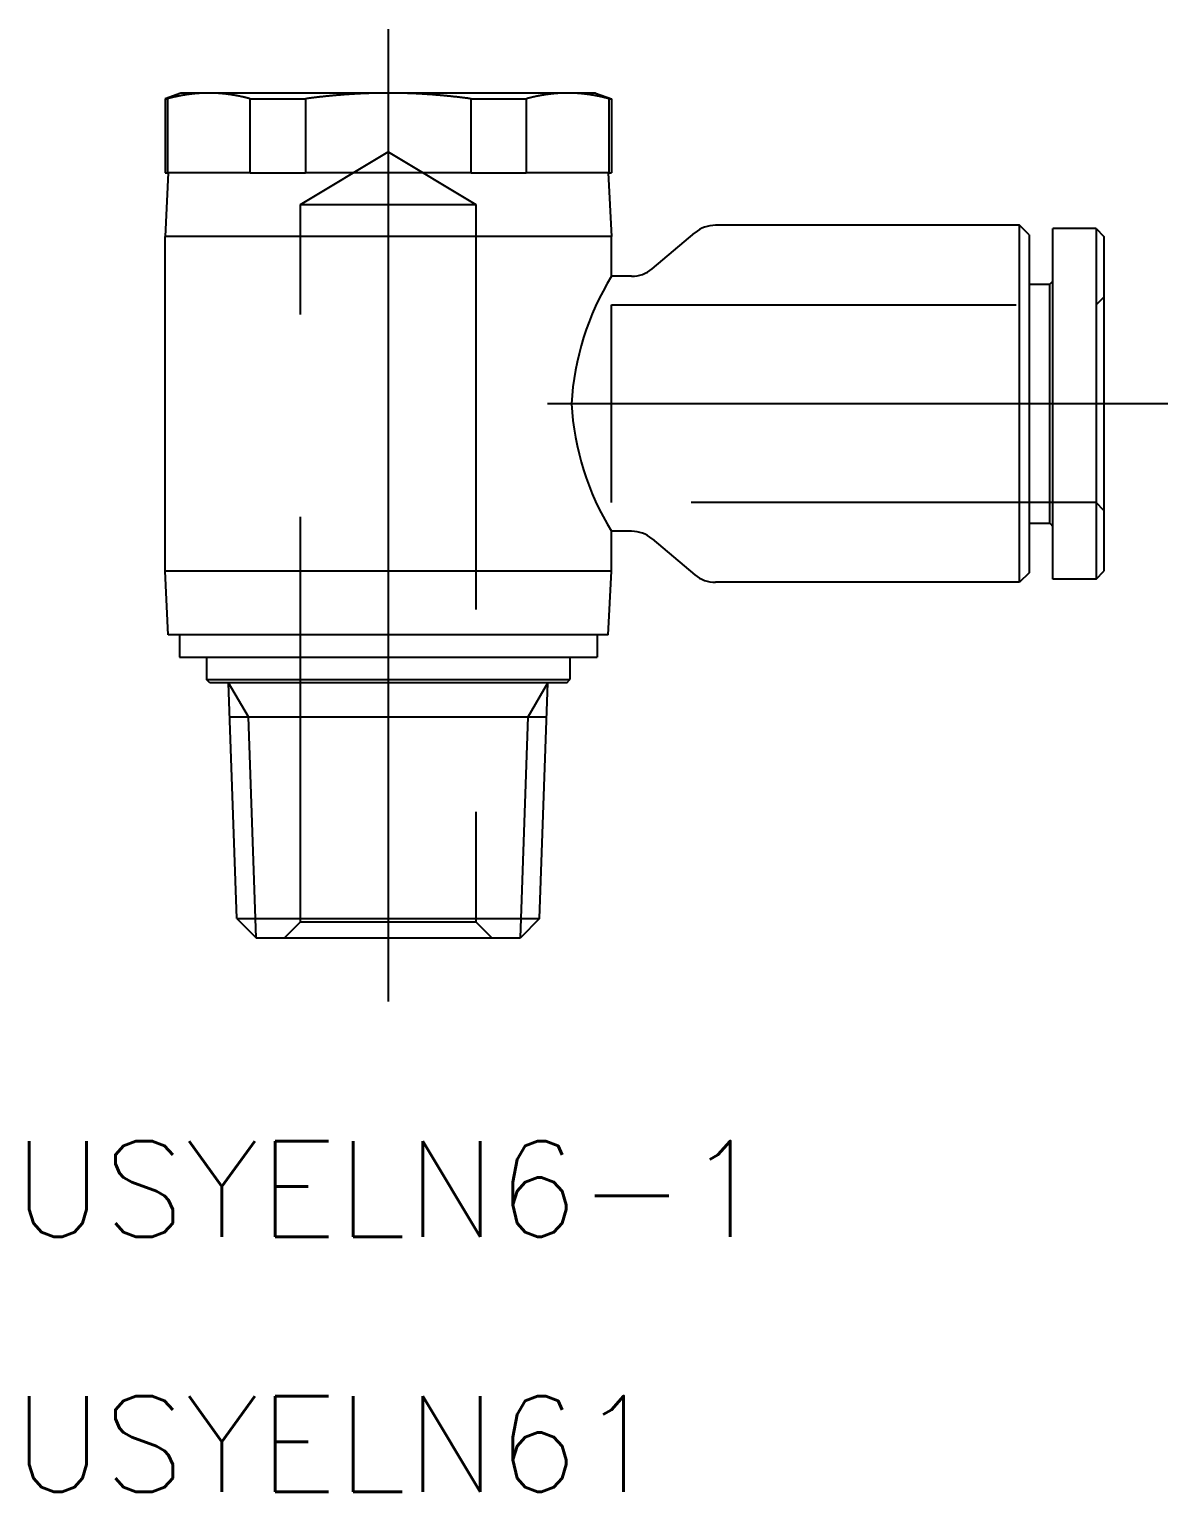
# Model space of a CAD drawing. Extents: x -33.7 to 31.6, y -34.1 to 11.8.
# Drawn here: x -33.71 to 2, y -34.13 to 11.75 of the extents above; entities that cross this region are included whole.
import ezdxf

# ---------------------------------------------------------------- set-up
doc = ezdxf.new("R2010")
doc.units = 0
doc.linetypes.add('CENTER', pattern=[50.8, 31.75, -6.35, 6.35, -6.35])
doc.linetypes.add('DASHED', pattern=[19.05, 12.7, -6.35])
doc.layers.get('0').update_dxf_attribs({"linetype": 'CONTINUOUS'})
doc.layers.add('CENTER', color=1, linetype='CENTER')
doc.styles.get("Standard").update_dxf_attribs({"font": 'txt.shx', "height": 3, "bigfont": 'bigfont.shx'})

msp = doc.modelspace()

# ---------------------------------------------------------------- linework, layer by layer
at = {"color": 7, "linetype": 'CONTINUOUS'}
for p, q in [((-28.95, 9.75), (-29.45, 9.568)), ((-28.079, 9.75), (-28.95, 9.75)), ((-22.45, 9.75), (-28.079, 9.75)), ((-16.821, 9.75), (-22.45, 9.75)), ((-15.95, 9.75), (-16.821, 9.75)), ((-15.95, 9.75), (-15.45, 9.568)), ((-29.45, 9.568), (-29.45, 7.25)), ((-29.45, 9.568), (-29.378, 9.568)), ((-29.378, 9.568), (-29.378, 7.25)), ((-26.78, 9.568), (-25.048, 9.568)), ((-26.78, 7.25), (-26.78, 9.568)), ((-25.048, 9.568), (-25.048, 7.25)), ((-19.852, 9.568), (-18.12, 9.568)), ((-19.852, 7.25), (-19.852, 9.568)), ((-18.12, 9.568), (-18.12, 7.25)), ((-15.522, 9.568), (-15.45, 9.568)), ((-15.522, 7.25), (-15.522, 9.568)), ((-15.45, 9.568), (-15.45, 7.25)), ((-29.35, 7.25), (-29.45, 5.25)), ((-29.45, 7.25), (-29.378, 7.25)), ((-29.237, 7.25), (-29.378, 7.25)), ((-26.922, 7.25), (-29.237, 7.25)), ((-26.78, 7.25), (-26.922, 7.25)), ((-26.78, 7.25), (-25.048, 7.25)), ((-24.765, 7.25), (-25.048, 7.25)), ((-20.135, 7.25), (-24.765, 7.25)), ((-19.852, 7.25), (-20.135, 7.25)), ((-19.852, 7.25), (-18.12, 7.25)), ((-17.978, 7.25), (-18.12, 7.25)), ((-15.663, 7.25), (-17.978, 7.25)), ((-15.522, 7.25), (-15.663, 7.25)), ((-15.55, 7.25), (-15.45, 5.25)), ((-15.522, 7.25), (-15.45, 7.25)), ((-2.65, 5.6), (-12.185, 5.6)), ((-2.65, -5.6), (-2.65, 5.6)), ((-2.35, 5.3), (-2.65, 5.6)), ((-29.45, -5.25), (-29.45, 5.25)), ((-15.45, 5.25), (-29.45, 5.25)), ((-15.45, 4), (-15.45, 5.25)), ((-14.171, 4.235), (-12.829, 5.365)), ((-2.35, 5.3), (-2.35, -5.3)), ((-1.6, -5.5), (-1.6, 5.5)), ((-0.25, 5.5), (-1.6, 5.5)), ((-0.25, 5.5), (-0.25, -5.5)), ((-0.25, 5.5), (0, 5.25)), ((0, 5.25), (0, -5.25)), ((-14.815, 4), (-15.45, 4)), ((-2.35, 3.75), (-1.7, 3.75)), ((-1.7, 3.75), (-1.6, 3.85)), ((-1.7, -3.75), (-1.7, 3.75)), ((-15.45, -5.25), (-15.45, -4)), ((-14.815, -4), (-15.45, -4)), ((-2.35, -3.75), (-1.7, -3.75)), ((-1.7, -3.75), (-1.6, -3.85)), ((-14.171, -4.235), (-12.829, -5.365)), ((-15.45, -5.25), (-29.45, -5.25)), ((-29.35, -7.25), (-29.45, -5.25)), ((-15.55, -7.25), (-15.45, -5.25)), ((-2.35, -5.3), (-2.65, -5.6)), ((-0.25, -5.5), (-1.6, -5.5)), ((-0.25, -5.5), (0, -5.25)), ((-2.65, -5.6), (-12.185, -5.6)), ((-15.55, -7.25), (-29.35, -7.25)), ((-29, -7.25), (-29, -7.95)), ((-15.9, -7.25), (-15.9, -7.95)), ((-29, -7.95), (-15.9, -7.95)), ((-28.15, -7.95), (-28.15, -8.65)), ((-16.75, -7.95), (-16.75, -8.65)), ((-28.15, -8.65), (-16.75, -8.65)), ((-28.05, -8.75), (-28.15, -8.65)), ((-16.85, -8.75), (-16.75, -8.65)), ((-16.85, -8.75), (-28.05, -8.75)), ((-27.196, -16.148), (-27.455, -8.75)), ((-17.704, -16.148), (-17.445, -8.75)), ((-27.417, -9.821), (-17.483, -9.821)), ((-27.196, -16.148), (-17.704, -16.148)), ((-27.196, -16.148), (-26.594, -16.75)), ((-17.704, -16.148), (-18.306, -16.75)), ((-26.594, -16.75), (-18.306, -16.75))]:
    msp.add_line(p, q, dxfattribs=at)
at = {"color": 3, "linetype": 'DASHED'}
for p, q in [((-25.2, 6.25), (-22.45, 7.902)), ((-22.45, 7.902), (-19.7, 6.25)), ((-25.2, -16.25), (-25.2, 6.25)), ((-25.2, 6.25), (-19.7, 6.25)), ((-19.7, 6.25), (-19.7, -16.25)), ((0, 3.35), (-0.25, 3.1)), ((-15.45, 3.1), (-0.25, 3.1)), ((-15.45, -3.1), (-15.45, 3.1)), ((-0.25, 3.1), (-0.25, -3.1)), ((-0.25, -3.1), (-15.45, -3.1)), ((0, -3.35), (-0.25, -3.1)), ((-25.7, -16.75), (-25.2, -16.25)), ((-25.2, -16.25), (-19.7, -16.25)), ((-19.7, -16.25), (-19.2, -16.75))]:
    msp.add_line(p, q, dxfattribs=at)
at = {"color": 3, "linetype": 'CONTINUOUS'}
for p, q in [((-26.836, -9.821), (-27.455, -8.75)), ((-18.064, -9.821), (-17.445, -8.75)), ((-26.594, -16.75), (-26.836, -9.821)), ((-18.306, -16.75), (-18.064, -9.821))]:
    msp.add_line(p, q, dxfattribs=at)
at = {"color": 7}
for points in [[(-28.079, 9.75, 0), (-28.093, 9.75, 0), (-28.106, 9.75, 0), (-28.119, 9.75, 0), (-28.133, 9.75, 0), (-28.146, 9.75, 0), (-28.16, 9.749, 0), (-28.173, 9.749, 0), (-28.186, 9.749, 0), (-28.2, 9.748, 0), (-28.213, 9.748, 0), (-28.227, 9.748, 0), (-28.24, 9.747, 0), (-28.253, 9.747, 0), (-28.267, 9.746, 0), (-28.28, 9.745, 0), (-28.293, 9.745, 0), (-28.307, 9.744, 0), (-28.32, 9.744, 0), (-28.334, 9.743, 0), (-28.347, 9.742, 0), (-28.36, 9.741, 0), (-28.374, 9.74, 0), (-28.387, 9.739, 0), (-28.4, 9.738, 0), (-28.414, 9.738, 0), (-28.427, 9.736, 0), (-28.441, 9.735, 0), (-28.454, 9.734, 0), (-28.467, 9.733, 0), (-28.481, 9.732, 0), (-28.494, 9.731, 0), (-28.508, 9.73, 0), (-28.521, 9.728, 0), (-28.535, 9.727, 0), (-28.548, 9.726, 0), (-28.561, 9.724, 0), (-28.575, 9.723, 0), (-28.588, 9.721, 0), (-28.602, 9.72, 0), (-28.615, 9.718, 0), (-28.629, 9.716, 0), (-28.642, 9.715, 0), (-28.656, 9.713, 0), (-28.669, 9.711, 0), (-28.683, 9.71, 0), (-28.696, 9.708, 0), (-28.71, 9.706, 0), (-28.723, 9.704, 0), (-28.737, 9.702, 0), (-28.75, 9.7, 0), (-28.764, 9.698, 0), (-28.778, 9.696, 0), (-28.791, 9.694, 0), (-28.805, 9.692, 0), (-28.819, 9.69, 0), (-28.832, 9.687, 0), (-28.846, 9.685, 0), (-28.859, 9.683, 0), (-28.873, 9.68, 0), (-28.887, 9.678, 0), (-28.901, 9.676, 0), (-28.914, 9.673, 0), (-28.928, 9.671, 0), (-28.942, 9.668, 0), (-28.956, 9.666, 0), (-28.969, 9.663, 0), (-28.983, 9.66, 0), (-28.997, 9.657, 0), (-29.011, 9.655, 0), (-29.025, 9.652, 0), (-29.038, 9.649, 0), (-29.052, 9.646, 0), (-29.066, 9.643, 0), (-29.08, 9.64, 0), (-29.094, 9.637, 0), (-29.108, 9.634, 0), (-29.122, 9.631, 0), (-29.136, 9.628, 0), (-29.15, 9.625, 0), (-29.164, 9.622, 0), (-29.178, 9.618, 0), (-29.193, 9.615, 0), (-29.207, 9.612, 0), (-29.221, 9.608, 0), (-29.235, 9.605, 0), (-29.249, 9.601, 0), (-29.264, 9.598, 0), (-29.278, 9.594, 0), (-29.292, 9.591, 0), (-29.306, 9.587, 0), (-29.321, 9.583, 0), (-29.335, 9.58, 0), (-29.349, 9.576, 0), (-29.364, 9.572, 0), (-29.378, 9.568, 0)], [(-26.78, 9.568, 0), (-26.795, 9.572, 0), (-26.809, 9.576, 0), (-26.823, 9.58, 0), (-26.838, 9.583, 0), (-26.852, 9.587, 0), (-26.866, 9.591, 0), (-26.881, 9.594, 0), (-26.895, 9.598, 0), (-26.909, 9.601, 0), (-26.923, 9.605, 0), (-26.938, 9.608, 0), (-26.952, 9.612, 0), (-26.966, 9.615, 0), (-26.98, 9.618, 0), (-26.994, 9.622, 0), (-27.008, 9.625, 0), (-27.022, 9.628, 0), (-27.036, 9.631, 0), (-27.05, 9.634, 0), (-27.064, 9.637, 0), (-27.078, 9.64, 0), (-27.092, 9.643, 0), (-27.106, 9.646, 0), (-27.12, 9.649, 0), (-27.134, 9.652, 0), (-27.148, 9.655, 0), (-27.161, 9.657, 0), (-27.175, 9.66, 0), (-27.189, 9.663, 0), (-27.203, 9.666, 0), (-27.217, 9.668, 0), (-27.23, 9.671, 0), (-27.244, 9.673, 0), (-27.258, 9.676, 0), (-27.271, 9.678, 0), (-27.285, 9.68, 0), (-27.299, 9.683, 0), (-27.313, 9.685, 0), (-27.326, 9.687, 0), (-27.34, 9.69, 0), (-27.354, 9.692, 0), (-27.367, 9.694, 0), (-27.381, 9.696, 0), (-27.394, 9.698, 0), (-27.408, 9.7, 0), (-27.422, 9.702, 0), (-27.435, 9.704, 0), (-27.449, 9.706, 0), (-27.462, 9.708, 0), (-27.476, 9.71, 0), (-27.489, 9.711, 0), (-27.503, 9.713, 0), (-27.516, 9.715, 0), (-27.53, 9.716, 0), (-27.543, 9.718, 0), (-27.557, 9.72, 0), (-27.57, 9.721, 0), (-27.584, 9.723, 0), (-27.597, 9.724, 0), (-27.61, 9.726, 0), (-27.624, 9.727, 0), (-27.637, 9.728, 0), (-27.651, 9.73, 0), (-27.664, 9.731, 0), (-27.677, 9.732, 0), (-27.691, 9.733, 0), (-27.704, 9.734, 0), (-27.718, 9.735, 0), (-27.731, 9.736, 0), (-27.744, 9.738, 0), (-27.758, 9.738, 0), (-27.771, 9.739, 0), (-27.785, 9.74, 0), (-27.798, 9.741, 0), (-27.811, 9.742, 0), (-27.825, 9.743, 0), (-27.838, 9.744, 0), (-27.852, 9.744, 0), (-27.865, 9.745, 0), (-27.878, 9.745, 0), (-27.892, 9.746, 0), (-27.905, 9.747, 0), (-27.918, 9.747, 0), (-27.932, 9.748, 0), (-27.945, 9.748, 0), (-27.959, 9.748, 0), (-27.972, 9.749, 0), (-27.985, 9.749, 0), (-27.999, 9.749, 0), (-28.012, 9.75, 0), (-28.026, 9.75, 0), (-28.039, 9.75, 0), (-28.052, 9.75, 0), (-28.066, 9.75, 0), (-28.079, 9.75, 0)], [(-22.45, 9.75, 0), (-22.477, 9.75, 0), (-22.504, 9.75, 0), (-22.53, 9.75, 0), (-22.557, 9.75, 0), (-22.584, 9.75, 0), (-22.611, 9.749, 0), (-22.638, 9.749, 0), (-22.664, 9.749, 0), (-22.691, 9.748, 0), (-22.718, 9.748, 0), (-22.745, 9.748, 0), (-22.771, 9.747, 0), (-22.798, 9.747, 0), (-22.825, 9.746, 0), (-22.852, 9.745, 0), (-22.878, 9.745, 0), (-22.905, 9.744, 0), (-22.932, 9.744, 0), (-22.959, 9.743, 0), (-22.985, 9.742, 0), (-23.012, 9.741, 0), (-23.039, 9.74, 0), (-23.066, 9.739, 0), (-23.093, 9.738, 0), (-23.119, 9.738, 0), (-23.146, 9.736, 0), (-23.173, 9.735, 0), (-23.2, 9.734, 0), (-23.227, 9.733, 0), (-23.253, 9.732, 0), (-23.28, 9.731, 0), (-23.307, 9.73, 0), (-23.334, 9.728, 0), (-23.361, 9.727, 0), (-23.388, 9.726, 0), (-23.415, 9.724, 0), (-23.441, 9.723, 0), (-23.468, 9.721, 0), (-23.495, 9.72, 0), (-23.522, 9.718, 0), (-23.549, 9.716, 0), (-23.576, 9.715, 0), (-23.603, 9.713, 0), (-23.63, 9.711, 0), (-23.657, 9.71, 0), (-23.684, 9.708, 0), (-23.711, 9.706, 0), (-23.738, 9.704, 0), (-23.765, 9.702, 0), (-23.793, 9.7, 0), (-23.82, 9.698, 0), (-23.847, 9.696, 0), (-23.874, 9.694, 0), (-23.901, 9.692, 0), (-23.929, 9.69, 0), (-23.956, 9.687, 0), (-23.983, 9.685, 0), (-24.011, 9.683, 0), (-24.038, 9.68, 0), (-24.065, 9.678, 0), (-24.093, 9.676, 0), (-24.12, 9.673, 0), (-24.148, 9.671, 0), (-24.175, 9.668, 0), (-24.203, 9.666, 0), (-24.23, 9.663, 0), (-24.258, 9.66, 0), (-24.286, 9.657, 0), (-24.313, 9.655, 0), (-24.341, 9.652, 0), (-24.369, 9.649, 0), (-24.396, 9.646, 0), (-24.424, 9.643, 0), (-24.452, 9.64, 0), (-24.48, 9.637, 0), (-24.508, 9.634, 0), (-24.536, 9.631, 0), (-24.564, 9.628, 0), (-24.592, 9.625, 0), (-24.62, 9.622, 0), (-24.649, 9.618, 0), (-24.677, 9.615, 0), (-24.705, 9.612, 0), (-24.733, 9.608, 0), (-24.762, 9.605, 0), (-24.79, 9.601, 0), (-24.819, 9.598, 0), (-24.847, 9.594, 0), (-24.876, 9.591, 0), (-24.904, 9.587, 0), (-24.933, 9.583, 0), (-24.962, 9.58, 0), (-24.99, 9.576, 0), (-25.019, 9.572, 0), (-25.048, 9.568, 0)], [(-19.852, 9.568, 0), (-19.881, 9.572, 0), (-19.91, 9.576, 0), (-19.938, 9.58, 0), (-19.967, 9.583, 0), (-19.996, 9.587, 0), (-20.024, 9.591, 0), (-20.053, 9.594, 0), (-20.081, 9.598, 0), (-20.11, 9.601, 0), (-20.138, 9.605, 0), (-20.167, 9.608, 0), (-20.195, 9.612, 0), (-20.223, 9.615, 0), (-20.251, 9.618, 0), (-20.28, 9.622, 0), (-20.308, 9.625, 0), (-20.336, 9.628, 0), (-20.364, 9.631, 0), (-20.392, 9.634, 0), (-20.42, 9.637, 0), (-20.448, 9.64, 0), (-20.476, 9.643, 0), (-20.503, 9.646, 0), (-20.531, 9.649, 0), (-20.559, 9.652, 0), (-20.587, 9.655, 0), (-20.614, 9.657, 0), (-20.642, 9.66, 0), (-20.67, 9.663, 0), (-20.697, 9.666, 0), (-20.725, 9.668, 0), (-20.752, 9.671, 0), (-20.78, 9.673, 0), (-20.807, 9.676, 0), (-20.835, 9.678, 0), (-20.862, 9.68, 0), (-20.89, 9.683, 0), (-20.917, 9.685, 0), (-20.944, 9.687, 0), (-20.971, 9.69, 0), (-20.999, 9.692, 0), (-21.026, 9.694, 0), (-21.053, 9.696, 0), (-21.08, 9.698, 0), (-21.108, 9.7, 0), (-21.135, 9.702, 0), (-21.162, 9.704, 0), (-21.189, 9.706, 0), (-21.216, 9.708, 0), (-21.243, 9.71, 0), (-21.27, 9.711, 0), (-21.297, 9.713, 0), (-21.324, 9.715, 0), (-21.351, 9.716, 0), (-21.378, 9.718, 0), (-21.405, 9.72, 0), (-21.432, 9.721, 0), (-21.459, 9.723, 0), (-21.485, 9.724, 0), (-21.512, 9.726, 0), (-21.539, 9.727, 0), (-21.566, 9.728, 0), (-21.593, 9.73, 0), (-21.62, 9.731, 0), (-21.647, 9.732, 0), (-21.674, 9.733, 0), (-21.7, 9.734, 0), (-21.727, 9.735, 0), (-21.754, 9.736, 0), (-21.781, 9.738, 0), (-21.807, 9.738, 0), (-21.834, 9.739, 0), (-21.861, 9.74, 0), (-21.888, 9.741, 0), (-21.915, 9.742, 0), (-21.941, 9.743, 0), (-21.968, 9.744, 0), (-21.995, 9.744, 0), (-22.021, 9.745, 0), (-22.048, 9.745, 0), (-22.075, 9.746, 0), (-22.102, 9.747, 0), (-22.128, 9.747, 0), (-22.155, 9.748, 0), (-22.182, 9.748, 0), (-22.209, 9.748, 0), (-22.236, 9.749, 0), (-22.262, 9.749, 0), (-22.289, 9.749, 0), (-22.316, 9.75, 0), (-22.343, 9.75, 0), (-22.369, 9.75, 0), (-22.396, 9.75, 0), (-22.423, 9.75, 0), (-22.45, 9.75, 0)], [(-16.821, 9.75, 0), (-16.834, 9.75, 0), (-16.848, 9.75, 0), (-16.861, 9.75, 0), (-16.875, 9.75, 0), (-16.888, 9.75, 0), (-16.901, 9.749, 0), (-16.915, 9.749, 0), (-16.928, 9.749, 0), (-16.941, 9.748, 0), (-16.955, 9.748, 0), (-16.968, 9.748, 0), (-16.982, 9.747, 0), (-16.995, 9.747, 0), (-17.008, 9.746, 0), (-17.022, 9.745, 0), (-17.035, 9.745, 0), (-17.049, 9.744, 0), (-17.062, 9.744, 0), (-17.075, 9.743, 0), (-17.089, 9.742, 0), (-17.102, 9.741, 0), (-17.115, 9.74, 0), (-17.129, 9.739, 0), (-17.142, 9.738, 0), (-17.155, 9.738, 0), (-17.169, 9.736, 0), (-17.182, 9.735, 0), (-17.196, 9.734, 0), (-17.209, 9.733, 0), (-17.223, 9.732, 0), (-17.236, 9.731, 0), (-17.249, 9.73, 0), (-17.263, 9.728, 0), (-17.276, 9.727, 0), (-17.29, 9.726, 0), (-17.303, 9.724, 0), (-17.317, 9.723, 0), (-17.33, 9.721, 0), (-17.343, 9.72, 0), (-17.357, 9.718, 0), (-17.37, 9.716, 0), (-17.384, 9.715, 0), (-17.397, 9.713, 0), (-17.411, 9.711, 0), (-17.424, 9.71, 0), (-17.438, 9.708, 0), (-17.451, 9.706, 0), (-17.465, 9.704, 0), (-17.479, 9.702, 0), (-17.492, 9.7, 0), (-17.506, 9.698, 0), (-17.519, 9.696, 0), (-17.533, 9.694, 0), (-17.547, 9.692, 0), (-17.56, 9.69, 0), (-17.574, 9.687, 0), (-17.587, 9.685, 0), (-17.601, 9.683, 0), (-17.615, 9.68, 0), (-17.628, 9.678, 0), (-17.642, 9.676, 0), (-17.656, 9.673, 0), (-17.67, 9.671, 0), (-17.683, 9.668, 0), (-17.697, 9.666, 0), (-17.711, 9.663, 0), (-17.725, 9.66, 0), (-17.739, 9.657, 0), (-17.753, 9.655, 0), (-17.766, 9.652, 0), (-17.78, 9.649, 0), (-17.794, 9.646, 0), (-17.808, 9.643, 0), (-17.822, 9.64, 0), (-17.836, 9.637, 0), (-17.85, 9.634, 0), (-17.864, 9.631, 0), (-17.878, 9.628, 0), (-17.892, 9.625, 0), (-17.906, 9.622, 0), (-17.92, 9.618, 0), (-17.934, 9.615, 0), (-17.948, 9.612, 0), (-17.962, 9.608, 0), (-17.977, 9.605, 0), (-17.991, 9.601, 0), (-18.005, 9.598, 0), (-18.019, 9.594, 0), (-18.034, 9.591, 0), (-18.048, 9.587, 0), (-18.062, 9.583, 0), (-18.077, 9.58, 0), (-18.091, 9.576, 0), (-18.105, 9.572, 0), (-18.12, 9.568, 0)], [(-15.522, 9.568, 0), (-15.536, 9.572, 0), (-15.551, 9.576, 0), (-15.565, 9.58, 0), (-15.579, 9.583, 0), (-15.594, 9.587, 0), (-15.608, 9.591, 0), (-15.622, 9.594, 0), (-15.636, 9.598, 0), (-15.651, 9.601, 0), (-15.665, 9.605, 0), (-15.679, 9.608, 0), (-15.693, 9.612, 0), (-15.707, 9.615, 0), (-15.722, 9.618, 0), (-15.736, 9.622, 0), (-15.75, 9.625, 0), (-15.764, 9.628, 0), (-15.778, 9.631, 0), (-15.792, 9.634, 0), (-15.806, 9.637, 0), (-15.82, 9.64, 0), (-15.834, 9.643, 0), (-15.848, 9.646, 0), (-15.861, 9.649, 0), (-15.875, 9.652, 0), (-15.889, 9.655, 0), (-15.903, 9.657, 0), (-15.917, 9.66, 0), (-15.931, 9.663, 0), (-15.944, 9.666, 0), (-15.958, 9.668, 0), (-15.972, 9.671, 0), (-15.986, 9.673, 0), (-15.999, 9.676, 0), (-16.013, 9.678, 0), (-16.027, 9.68, 0), (-16.041, 9.683, 0), (-16.054, 9.685, 0), (-16.068, 9.687, 0), (-16.081, 9.69, 0), (-16.095, 9.692, 0), (-16.109, 9.694, 0), (-16.122, 9.696, 0), (-16.136, 9.698, 0), (-16.15, 9.7, 0), (-16.163, 9.702, 0), (-16.177, 9.704, 0), (-16.19, 9.706, 0), (-16.204, 9.708, 0), (-16.217, 9.71, 0), (-16.231, 9.711, 0), (-16.244, 9.713, 0), (-16.258, 9.715, 0), (-16.271, 9.716, 0), (-16.285, 9.718, 0), (-16.298, 9.72, 0), (-16.312, 9.721, 0), (-16.325, 9.723, 0), (-16.339, 9.724, 0), (-16.352, 9.726, 0), (-16.366, 9.727, 0), (-16.379, 9.728, 0), (-16.392, 9.73, 0), (-16.406, 9.731, 0), (-16.419, 9.732, 0), (-16.433, 9.733, 0), (-16.446, 9.734, 0), (-16.459, 9.735, 0), (-16.473, 9.736, 0), (-16.486, 9.738, 0), (-16.5, 9.738, 0), (-16.513, 9.739, 0), (-16.526, 9.74, 0), (-16.54, 9.741, 0), (-16.553, 9.742, 0), (-16.567, 9.743, 0), (-16.58, 9.744, 0), (-16.593, 9.744, 0), (-16.607, 9.745, 0), (-16.62, 9.745, 0), (-16.633, 9.746, 0), (-16.647, 9.747, 0), (-16.66, 9.747, 0), (-16.674, 9.748, 0), (-16.687, 9.748, 0), (-16.7, 9.748, 0), (-16.714, 9.749, 0), (-16.727, 9.749, 0), (-16.74, 9.749, 0), (-16.754, 9.75, 0), (-16.767, 9.75, 0), (-16.781, 9.75, 0), (-16.794, 9.75, 0), (-16.807, 9.75, 0), (-16.821, 9.75, 0)]]:
    msp.add_polyline3d(points, dxfattribs=at)
at = {"color": 7, "linetype": 'CONTINUOUS'}
for centre, radius, start, end in [((-12.185, 4.6), 1, 90, 130.1009), ((-14.815, 5), 1, 270, 310.1009), ((-7.995, -0.537), 8.727, 148.6774, 176.4727), ((-7.995, 0.537), 8.727, 183.5273, 211.3226), ((-14.815, -5), 1, 49.8991, 90), ((-12.185, -4.6), 1, 229.8991, 270)]:
    msp.add_arc(centre, radius, start, end, dxfattribs=at)
at = {"layer": 'CENTER', "color": 1, "linetype": 'CENTER'}
for p, q in [((-22.45, 11.75), (-22.45, -18.75)), ((2, 0), (-17.45, 0))]:
    msp.add_line(p, q, dxfattribs=at)

# ---------------------------------------------------------------- texts
at = {"color": 7, "linetype": 'CONTINUOUS'}
for s, p in [('USYELN6-1', (-34.223, -26.131)), ('USYELN61', (-34.223, -34.131))]:
    msp.add_text(s, height=3, dxfattribs=at).set_placement(p)

doc.saveas('drawing.dxf')
